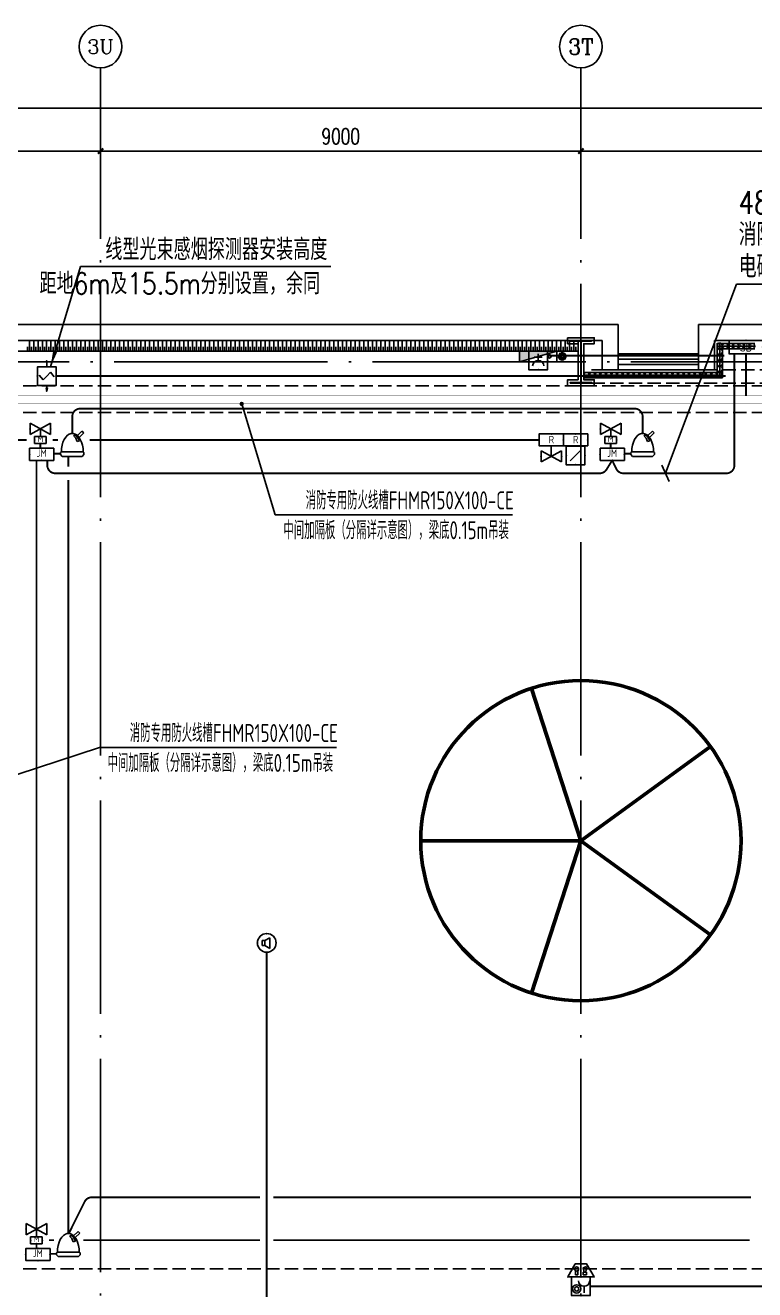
# Model space of a CAD drawing. Extents: x -1396510 to 1250330, y -1892470 to 1623980.
# Drawn here: x 656066 to 669732, y -1305463 to -1281770 of the extents above; entities that cross this region are included whole.
import ezdxf
from ezdxf.enums import TextEntityAlignment as Align

# ---------------------------------------------------------------- set-up
doc = ezdxf.new("R2010")
doc.units = 0
doc.header["$LTSCALE"] = 1000
doc.header["$MEASUREMENT"] = 0
for name, pattern in [('0_Grid$0$CONCEPT$0${ Gas Line }', [0]), ('DASH', [0.35, 0.25, -0.1]), ('DOTE', [2.42, 2, -0.2, 0.02, -0.2])]:
    doc.linetypes.add(name, pattern=pattern)
doc.layers.get('Defpoints').update_dxf_attribs({"color": 210})
for name, color, linetype in [('99平面图例外参$0$A-HATCH-2', 251, 'Continuous'), ('A-AXIS-D', 1, 'Continuous'), ('A-AXIS-DOTE', 14, 'DOTE'), ('A-HATCH-2', 251, 'Continuous'), ('A-HRAIL', 173, 'Continuous'), ('A-LIN-V', 9, 'Continuous'), ('A-SFCE', 30, 'Continuous'), ('A-WINDOW', 140, 'Continuous'), ('AS-COLN', 6, 'Continuous'), ('AS-WALL', 40, 'Continuous'), ('CABLETRAY_DIM', 3, 'Continuous'), ('CABLETRAY_FIRE', 1, 'DASH'), ('DIM-消防', 3, 'Continuous'), ('EQUIP-动力', 3, 'Continuous'), ('EQUIP-广播', 3, 'Continuous'), ('EQUIP-消防', 3, 'Continuous'), ('EQUIP-箱柜', 3, 'Continuous'), ('SB_ZF消火栓', 10, 'Continuous'), ('SB_ZF消火栓M', 10, 'Continuous'), ('SP-KDLA消防', 2, 'Continuous'), ('TEL_TEXT', 7, 'Continuous'), ('WIRE-照明', 1, 'Continuous'), ('建-窗', 4, 'Continuous')]:
    doc.layers.add(name, color=color, linetype=linetype)
doc.layers.add('A-云线2', color=3, linetype='Continuous', plot=False)
doc.layers.add('LG-ZF消防', color=1, linetype='Continuous', lineweight=60)
doc.styles.add('_TCH_AXIS', font='COMPLEX', dxfattribs={"bigfont": 'GBCBIG'})
doc.styles.add('_TCH_DIM_T3', font='SIMPLEX', dxfattribs={"width": 0.705882, "bigfont": 'GBCBIG'})
doc.styles.add('_TEL_ATTDEF', font='GBENOR', dxfattribs={"width": 0.8, "height": 3, "bigfont": 'GBCBIG'})
doc.styles.add('_TEL_DIM', font='SIMPLEX', dxfattribs={"width": 0.8, "height": 3.5, "bigfont": 'HZTXT'})
doc.styles.get("Standard").update_dxf_attribs({"font": 'gbenor.shx', "bigfont": 'gbcbig.shx'})
doc.styles.add('TG_LINETYPE', font='SIMPLEX', dxfattribs={"width": 0.8, "height": 3, "bigfont": 'HZTXT'})
doc.linetypes.add('TG_B', pattern='A,1,-0.3,["B",TG_LINETYPE,S=0.1,R=0,X=-0.25,Y=-0.15],0', length=1.3)
doc.linetypes.add('TG_H', pattern='A,1,-0.3,["H",TG_LINETYPE,S=0.1,R=0,X=-0.25,Y=-0.15],0', length=1.3)
doc.linetypes.add('TG_TV', pattern='A,1,-0.6,["TV",TG_LINETYPE,S=0.1,R=0,X=-0.6,Y=-0.15],0', length=1.6)
doc.linetypes.add('TG_XP', pattern='A,1,-0.3,["XP",TG_LINETYPE,S=0.1,R=0,X=-0.6,Y=-0.15],0', length=1.3)
doc.dimstyles.new('_TCH_ARCH&&100', dxfattribs={"dimtxt": 297.5, "dimasz": 100, "dimexe": 100, "dimexo": 100, "dimgap": 126.25, "dimtad": 1, "dimdec": 0, "dimzin": 0, "dimdsep": 46, "dimtxsty": '_TCH_DIM_T3', "dimblk": 'ARCHTICK', "dimcen": 0.09, "dimclrt": 7, "dimazin": 2, "dimtfac": 1, "dimtdec": 0, "dimtix": 1, "dimtmove": 2, "dimatfit": 3, "dimfxl": 0, "dimtolj": 1, "dimtzin": 0, "dimarcsym": 0})

# ---------------------------------------------------------------- blocks, each defined once
blk = doc.blocks.new('4324324')
at = {"layer": 'A-HATCH-2', "color": 8, "linetype": 'DASH'}
for p, q in [((-294754, 620270), (-135554, 620270)), ((-294754, 619770), (-135554, 619770)), ((-294754, 603720), (-128854, 603720))]:
    blk.add_line(p, q, dxfattribs=at)
blk = doc.blocks.new('w4324324')
at = {"layer": 'A-HATCH-2', "color": 0, "lineweight": 60}
for q in [(-1694760, 686605), (-1697614, 684532), (-1691907, 684532), (-1696524, 681178), (-1692997, 681178)]:
    blk.add_line((-1694760, 683605), q, dxfattribs=at)
blk.add_circle((-1694760, 683605), 3000, dxfattribs=at)
blk = doc.blocks.new('342343')
at = {"layer": 'A-LIN-V', "color": 8}
blk.add_blockref('w4324324', (1084560, 81556), dxfattribs=at)
blk = doc.blocks.new('w42343243')
at = {"layer": 'A-HATCH-2', "color": 8}
blk.add_lwpolyline([(-165104, 621070), (-164604, 621070), (-164604, 620958), (-164800, 620958), (-164800, 620282), (-164604, 620282), (-164604, 620170), (-165104, 620170), (-165104, 620282), (-164908, 620282), (-164908, 620958), (-165104, 620958)], close=True, dxfattribs=at)
at = {"layer": 'AS-COLN', "color": 3}
blk.add_lwpolyline([(-165054, 621020), (-164654, 621020), (-164654, 621008), (-164850, 621008), (-164850, 620232), (-164654, 620232), (-164654, 620220), (-165054, 620220), (-165054, 620232), (-164858, 620232), (-164858, 621008), (-165054, 621008)], close=True, dxfattribs=at)
blk = doc.blocks.new('42343')
at = {"layer": 'A-WINDOW'}
blk.add_blockref('w42343243', (-117000, 100), dxfattribs=at)
blk = doc.blocks.new('A$C5D961328')
at = {"layer": 'SB_ZF消火栓'}
blk.add_hatch(color=256, dxfattribs=at).paths.add_polyline_path([(0, 40), (700, 40), (700, 240)])
for p, q in [((700, 240), (0, 240)), ((0, 240), (0, 40)), ((700, 240), (0, 40)), ((700, 240), (700, 40)), ((0, 40), (700, 40))]:
    blk.add_line(p, q, dxfattribs=at)
at = {"layer": 'SB_ZF消火栓', "color": 1}
blk.add_circle((140, 140), 32.5, dxfattribs=at)
blk = doc.blocks.new('we42342343234')
at = {"layer": 'LG-ZF消防'}
blk.add_circle((-282204, 620820), 50, dxfattribs=at)
at = {"layer": 'SB_ZF消火栓M', "rotation": 180}
blk.add_blockref('A$C5D961328', (-282304, 620960), dxfattribs=at)
blk = doc.blocks.new('_ArchTick')
at = {"color": 0, "linetype": 'ByBlock', "const_width": 0.4}
blk.add_lwpolyline([(-0.5, -0.5), (0.5, 0.5)], dxfattribs=at)
blk = doc.blocks.new('*D5835')
at = {"layer": 'A-AXIS-D', "color": 0, "lineweight": -2, "transparency": 16777216}
for p, q in [((18000, 3190), (18000, 4048)), ((22000, 3190), (22000, 4048)), ((18000, 3948), (22000, 3948))]:
    blk.add_line(p, q, dxfattribs=at)
at = {"layer": 'Defpoints', "color": 0, "transparency": 16777216}
for p in [(22000, 3948), (18000, 3090), (22000, 3090)]:
    blk.add_point(p, dxfattribs=at)
at = {"layer": 'A-AXIS-D', "color": 0, "lineweight": -2, "transparency": 16777216, "xscale": 100, "yscale": 100, "zscale": 100, "rotation": 180}
blk.add_blockref('_ArchTick', (18000, 3948), dxfattribs=at)
at = {"layer": 'A-AXIS-D', "color": 0, "lineweight": -2, "transparency": 16777216, "xscale": 100, "yscale": 100, "zscale": 100}
blk.add_blockref('_ArchTick', (22000, 3948), dxfattribs=at)
at = {"layer": 'A-AXIS-D', "color": 7, "transparency": 16777216, "insert": (20000, 4223), "char_height": 297.5, "attachment_point": 5, "style": '_TCH_DIM_T3'}
blk.add_mtext('\\A1;4000', dxfattribs=at)
blk = doc.blocks.new('*D5836')
at = {"layer": 'A-AXIS-D', "color": 0, "lineweight": -2, "transparency": 16777216}
for p, q in [((22000, 3190), (22000, 4048)), ((31000, 3190), (31000, 4048)), ((22000, 3948), (31000, 3948))]:
    blk.add_line(p, q, dxfattribs=at)
at = {"layer": 'Defpoints', "color": 0, "transparency": 16777216}
for p in [(31000, 3948), (22000, 3090), (31000, 3090)]:
    blk.add_point(p, dxfattribs=at)
at = {"layer": 'A-AXIS-D', "color": 0, "lineweight": -2, "transparency": 16777216, "xscale": 100, "yscale": 100, "zscale": 100, "rotation": 180}
blk.add_blockref('_ArchTick', (22000, 3948), dxfattribs=at)
at = {"layer": 'A-AXIS-D', "color": 0, "lineweight": -2, "transparency": 16777216, "xscale": 100, "yscale": 100, "zscale": 100}
blk.add_blockref('_ArchTick', (31000, 3948), dxfattribs=at)
at = {"layer": 'A-AXIS-D', "color": 7, "transparency": 16777216, "insert": (26500, 4223), "char_height": 297.5, "attachment_point": 5, "style": '_TCH_DIM_T3'}
blk.add_mtext('\\A1;9000', dxfattribs=at)
blk = doc.blocks.new('*D5837')
at = {"layer": 'A-AXIS-D', "color": 0, "lineweight": -2, "transparency": 16777216}
for p, q in [((31000, 3190), (31000, 4048)), ((40000, 3190), (40000, 4048)), ((31000, 3948), (40000, 3948))]:
    blk.add_line(p, q, dxfattribs=at)
at = {"layer": 'Defpoints', "color": 0, "transparency": 16777216}
for p in [(40000, 3948), (31000, 3090), (40000, 3090)]:
    blk.add_point(p, dxfattribs=at)
at = {"layer": 'A-AXIS-D', "color": 0, "lineweight": -2, "transparency": 16777216, "xscale": 100, "yscale": 100, "zscale": 100, "rotation": 180}
blk.add_blockref('_ArchTick', (31000, 3948), dxfattribs=at)
at = {"layer": 'A-AXIS-D', "color": 0, "lineweight": -2, "transparency": 16777216, "xscale": 100, "yscale": 100, "zscale": 100}
blk.add_blockref('_ArchTick', (40000, 3948), dxfattribs=at)
at = {"layer": 'A-AXIS-D', "color": 7, "transparency": 16777216, "insert": (35500, 4223), "char_height": 297.5, "attachment_point": 5, "style": '_TCH_DIM_T3'}
blk.add_mtext('\\A1;9000', dxfattribs=at)
blk = doc.blocks.new('*D5855')
at = {"layer": 'A-AXIS-D', "color": 0, "lineweight": -2, "transparency": 16777216}
for p, q in [((-900, 3290), (-900, 4848)), ((-900, 4748), (184800, 4748)), ((184800, 3290), (184800, 4848))]:
    blk.add_line(p, q, dxfattribs=at)
at = {"layer": 'Defpoints', "color": 0, "transparency": 16777216}
for p in [(184800, 4748), (-900, 3190), (184800, 3190)]:
    blk.add_point(p, dxfattribs=at)
at = {"layer": 'A-AXIS-D', "color": 0, "lineweight": -2, "transparency": 16777216, "xscale": 100, "yscale": 100, "zscale": 100, "rotation": 180}
blk.add_blockref('_ArchTick', (-900, 4748), dxfattribs=at)
at = {"layer": 'A-AXIS-D', "color": 0, "lineweight": -2, "transparency": 16777216, "xscale": 100, "yscale": 100, "zscale": 100}
blk.add_blockref('_ArchTick', (184800, 4748), dxfattribs=at)
at = {"layer": 'A-AXIS-D', "color": 7, "transparency": 16777216, "insert": (91950, 5023), "char_height": 297.5, "attachment_point": 5, "style": '_TCH_DIM_T3'}
blk.add_mtext('\\A1;185700', dxfattribs=at)
blk = doc.blocks.new('WINDOW2DLIB$DYNSTYLE$00000005')
at = {"color": 0}
for points in [[(-0.5, 0.5), (-0.5, -0.5)], [(-0.5, 0.5), (0.5, 0.5)], [(0.5, -0.5), (0.5, 0.5)], [(0.5, 0.167), (-0.5, 0.167)], [(0.5, -0.167), (-0.5, -0.167)], [(-0.5, -0.5), (0.5, -0.5)]]:
    blk.add_lwpolyline(points, dxfattribs=at)
blk = doc.blocks.new('99平面图例外参$0$$LinePat$填挖边坡')
at = {"color": 0}
for p, q in [((0, 0), (0, -1500)), ((300, 0), (300, -600))]:
    blk.add_line(p, q, dxfattribs=at)
at = {"layer": 'Defpoints', "color": 0}
blk.add_point((600, 0), dxfattribs=at)
blk = doc.blocks.new('99平面图例外参$0$$LinePat$圆环')
for points in [[(0, 150), (300, 150)], [(0, 0), (300, 0)], [(0, -150), (300, -150)]]:
    blk.add_lwpolyline(points)
at = {"color": 0}
blk.add_circle((150, 0), 150, dxfattribs=at)
blk = doc.blocks.new('$equip$00002762')
for p, q in [((-0.5, 0), (-0.809, 0)), ((-0.5, 0.5), (-0.5, -0.5)), ((0.5, 0.5), (-0.5, 0.5)), ((-0.2, 0.2), (0.05, 0.4)), ((0, 0), (-0.2, 0.2)), ((0, 0), (0.2, -0.2)), ((0.5, -0.5), (0.5, 0.5)), ((0.809, 0), (0.5, 0)), ((-0.5, -0.5), (0.5, -0.5)), ((0.2, -0.2), (-0.05, -0.4))]:
    blk.add_line(p, q)
at = {"color": 0, "linetype": 'Continuous'}
for p, q in [((0.809, 0), (0.638, 0.041)), ((0.638, -0.039), (0.809, 0))]:
    blk.add_line(p, q, dxfattribs=at)
at = {"const_width": 0.0571}
for points in [[(-0.809, 0), (-0.5, 0)], [(-0.5, 0.5), (0.5, 0.5), (0.5, -0.5), (-0.5, -0.5), (-0.5, 0.5), (0.5, 0.5)], [(0.5, 0), (0.654, 0)]]:
    blk.add_lwpolyline(points, dxfattribs=at)
for p in [(-0.809, 0), (0, 0.5), (0.809, 0), (0, -0.5)]:
    blk.add_point(p)
blk.add_solid([(0.809, 0), (0.638, 0.041), (0.638, -0.039)])
at = {"color": 7, "flags": 1}
for tag, height, p in [('A', 0.00002, (0, 0)), ('B', 0.4, (0.755, -0.254))]:
    blk.add_attdef(tag, text='', height=height, dxfattribs=at).set_placement(p, align=Align.MIDDLE_CENTER)
blk = doc.blocks.new('$equip$00002656')
for p, q in [((-0.5, 1), (-0.5, 0)), ((0.5, 1), (-0.5, 1)), ((0.5, 0), (0.5, 1)), ((-0.5, 0), (0.5, 0)), ((-0.219, 0.331), (0.222, 0.331)), ((0, 0.5), (0, 0.15))]:
    blk.add_line(p, q)
at = {"const_width": 0.0571}
blk.add_lwpolyline([(-0.5, 1), (0.5, 1), (0.5, 0), (-0.5, 0), (-0.5, 1), (0.5, 1)], dxfattribs=at)
blk.add_arc((0, 0.8), 0.3, 180, 0)
for p in [(0, 1), (-0.5, 0.5), (0, 0), (0.5, 0.5)]:
    blk.add_point(p)
at = {"color": 7, "flags": 1}
for tag, height, p in [('A', 0.00002, (0, 0)), ('B', 0.4, (0.762, 0.292))]:
    blk.add_attdef(tag, text='', height=height, dxfattribs=at).set_placement(p, align=Align.MIDDLE_CENTER)
blk = doc.blocks.new('$equip$00002341')
for p, q in [((-0.241, 0.136), (-0.241, -0.144)), ((-0.241, 0.136), (-0.101, 0.136)), ((-0.101, 0.136), (0.167, 0.277)), ((-0.101, 0.136), (-0.101, -0.144)), ((0.167, 0.277), (0.167, -0.295)), ((-0.101, -0.144), (-0.241, -0.144)), ((0.167, -0.295), (-0.101, -0.144))]:
    blk.add_line(p, q)
at = {"const_width": 0.0571}
blk.add_lwpolyline([(-0.5, 0, -1), (0.5, 0, -1), (-0.5, 0, -1.463176)], format="xyb", dxfattribs=at)
blk.add_circle((0, 0), 0.5)
for p in [(-0.5, 0), (0, 0.5), (0.5, 0), (0, -0.5)]:
    blk.add_point(p)
at = {"color": 7, "style": '_TEL_DIM', "flags": 1}
blk.add_attdef('A', text='', height=0.00002, dxfattribs=at).set_placement((0, 0), align=Align.MIDDLE_CENTER)
blk = doc.blocks.new('$equip$00002655')
for p, q in [((-0.5, 1), (-0.5, 0)), ((0.5, 1), (-0.5, 1)), ((0.5, 0), (0.5, 1)), ((-0.5, 0), (0.5, 0)), ((-0.169, 0.5), (-0.169, 0.15))]:
    blk.add_line(p, q)
at = {"const_width": 0.0571}
blk.add_lwpolyline([(-0.5, 1), (0.5, 1), (0.5, 0), (-0.5, 0), (-0.5, 1), (0.5, 1)], dxfattribs=at)
for radius in [0.226, 0.113]:
    blk.add_circle((0.227, 0.36), radius)
blk.add_arc((-0.169, 0.8), 0.3, 180, 0)
for p in [(0, 1), (-0.5, 0.5), (0, 0), (0.5, 0.5)]:
    blk.add_point(p)
at = {"color": 7, "flags": 1}
for tag, height, p in [('A', 0.00002, (0, 0)), ('B', 0.4, (0.762, 0.292))]:
    blk.add_attdef(tag, text='', height=height, dxfattribs=at).set_placement(p, align=Align.MIDDLE_CENTER)
blk = doc.blocks.new('$equip$00002679')
for p, q in [((-0.3, 0.699), (-0.703, 0)), ((0.3, 0.699), (-0.3, 0.699)), ((0.3, 0.699), (-0.3, 0.699)), ((0, 0.699), (0, 0)), ((0.703, 0), (0.3, 0.699)), ((-0.703, 0), (0.703, 0)), ((-0.264, 0.249), (-0.304, 0.569)), ((-0.304, 0.569), (-0.128, 0.489)), ((-0.304, 0.249), (-0.304, 0.113)), ((-0.128, 0.249), (-0.304, 0.249)), ((-0.304, 0.113), (-0.128, 0.113)), ((-0.128, 0.489), (-0.168, 0.249)), ((-0.128, 0.113), (-0.128, 0.249)), ((0.174, 0.11), (0.174, 0.338)), ((0.294, 0.11), (0.174, 0.11)), ((0.294, 0.338), (0.294, 0.11))]:
    blk.add_line(p, q)
at = {"const_width": 0.0571}
for points in [[(-0.299, 0.699), (0.301, 0.699), (0.703, 0), (-0.702, 0), (-0.299, 0.699), (0.301, 0.699)], [(-0.3, 0.699), (0.3, 0.699), (0.703, 0), (-0.703, 0), (-0.3, 0.699), (0.3, 0.699)]]:
    blk.add_lwpolyline(points, dxfattribs=at)
blk.add_circle((0.234, 0.43), 0.111)
for p in [(0, 0.699), (-0.501, 0.349), (0, 0), (0.502, 0.349)]:
    blk.add_point(p)
at = {"color": 7, "flags": 1}
for tag, height, p in [('A', 0.00002, (0, 0)), ('B', 0.4, (0.961, 0.299))]:
    blk.add_attdef(tag, text='', height=height, dxfattribs=at).set_placement(p, align=Align.MIDDLE_CENTER)
blk = doc.blocks.new('$equip$00002773')
for p, q in [((0.65, 0.65), (-0.65, 0.65)), ((-0.65, 0.65), (-0.65, 0)), ((-0.65, 0), (0.65, 0)), ((0.65, 0), (0.65, 0.65))]:
    blk.add_line(p, q)
at = {"const_width": 0.04}
blk.add_lwpolyline([(-0.65, 0.65), (-0.65, 0), (0.65, 0), (0.65, 0.65), (-0.65, 0.65), (-0.65, 0)], dxfattribs=at)
for p in [(-0.65, 0.325), (0, 0.65), (0, 0), (0.65, 0.325)]:
    blk.add_point(p)
at = {"color": 7}
blk.add_attdef('$TEXT$', text='', height=0.4, dxfattribs=at).set_placement((0.006, 0.343), align=Align.MIDDLE_CENTER)
at = {"color": 7, "flags": 1}
for tag, p in [('A', (0, 0)), ('B', (0.905, 0.246))]:
    blk.add_attdef(tag, text='', height=0.4, dxfattribs=at).set_placement(p, align=Align.MIDDLE_CENTER)
blk = doc.blocks.new('$equip$00003146')
for p, q in [((-0.31, 0), (0.31, 0)), ((-0.31, -0.38), (-0.31, 0)), ((0.31, 0), (0.31, -0.38)), ((0.55, -0.49), (-0.55, -1.09)), ((-0.55, -0.49), (0.55, -1.09)), ((-0.55, -1.09), (-0.55, -0.49)), ((-0.31, -0.38), (0.31, -0.38)), ((0, -0.79), (0, -0.38)), ((0.55, -0.49), (0.55, -1.09))]:
    blk.add_line(p, q)
for p in [(0, 0), (-0.31, -0.19), (0.31, -0.19), (-0.55, -0.79), (0, -0.79), (0.55, -0.79)]:
    blk.add_point(p)
at = {"color": 7, "style": '_TEL_DIM'}
blk.add_attdef('$TEXT$', text='', height=0.3, dxfattribs=at).set_placement((0, -0.19), align=Align.MIDDLE_CENTER)
at = {"color": 7, "style": '_TEL_DIM', "flags": 1}
for tag in ['A', 'REMARK']:
    blk.add_attdef(tag, text='', height=0.00002, dxfattribs=at).set_placement((0, 0), align=Align.MIDDLE_CENTER)
blk = doc.blocks.new('A$C7E452847')
at = {"layer": 'SP-KDLA消防', "color": 0}
for p, q in [((-257, 0), (-300, -46)), ((-257, 0), (257, 0)), ((-300, -71), (-300, -46)), ((-300, -71), (-300, -95)), ((-280, -116), (-300, -95)), ((-280, -116), (280, -116)), ((-280, -116), (-276, -203)), ((-276, -203), (-261, -288)), ((-261, -288), (-238, -366)), ((238, -366), (261, -288)), ((257, 0), (300, -46)), ((261, -288), (276, -203)), ((276, -203), (280, -116)), ((280, -116), (300, -95)), ((300, -46), (300, -71)), ((300, -95), (300, -71)), ((-238, -366), (-207, -436)), ((-207, -436), (-169, -495)), ((-169, -495), (-125, -541)), ((-125, -541), (-77, -573)), ((-77, -573), (-26, -589)), ((-26, -589), (26, -589)), ((26, -589), (77, -573)), ((41, -515), (67, -493)), ((41, -515), (60, -550)), ((60, -550), (96, -526)), ((67, -493), (90, -463)), ((77, -573), (125, -541)), ((90, -463), (111, -425)), ((96, -526), (130, -491)), ((111, -425), (128, -381)), ((125, -541), (169, -495)), ((128, -381), (182, -396)), ((130, -491), (158, -448)), ((250, -646), (136, -532)), ((158, -448), (182, -396)), ((169, -495), (207, -436)), ((176, -486), (293, -603)), ((207, -436), (238, -366)), ((293, -603), (250, -646))]:
    blk.add_line(p, q, dxfattribs=at)
blk = doc.blocks.new('$equip$00002760')
for p, q in [((0.5, 0.5), (-0.5, 0.5)), ((-0.5, 0.5), (-0.5, -0.5)), ((-0.283, -0.283), (0.283, 0.283)), ((0.5, -0.5), (0.5, 0.5)), ((-0.5, -0.5), (0.5, -0.5))]:
    blk.add_line(p, q)
at = {"const_width": 0.0571}
blk.add_lwpolyline([(-0.5, 0.5), (0.5, 0.5), (0.5, -0.5), (-0.5, -0.5), (-0.5, 0.5), (0.5, 0.5)], dxfattribs=at)
for p in [(-0.5, 0), (0, 0.5), (0.5, 0), (0, -0.5)]:
    blk.add_point(p)
blk.add_solid([(0.283, 0.283), (0.075, 0.124), (0.124, 0.075)])
at = {"color": 7, "flags": 1}
for tag, height, p in [('A', 0.00002, (0, 0)), ('B', 0.4, (0.755, -0.254))]:
    blk.add_attdef(tag, text='', height=height, dxfattribs=at).set_placement(p, align=Align.MIDDLE_CENTER)
blk = doc.blocks.new('$equip$00002794')
for p, q in [((0, -0.552), (0, 0)), ((0, 0), (0.229, 0)), ((-0.55, -0.852), (-0.55, -0.252)), ((-0.55, -0.252), (0.55, -0.852)), ((0.55, -0.252), (-0.55, -0.852)), ((0.55, -0.252), (0.55, -0.852))]:
    blk.add_line(p, q)
for p in [(-0.55, -0.552), (0, -0.552), (0.55, -0.552)]:
    blk.add_point(p)
at = {"color": 7, "flags": 1}
for tag, height, p in [('A', 0.00002, (0, 0)), ('B', 0.4, (0.805, -0.606))]:
    blk.add_attdef(tag, text='', height=height, dxfattribs=at).set_placement(p, align=Align.MIDDLE_CENTER)
blk = doc.blocks.new('$equip$00002708')
for p, q in [((-0.75, 0.6), (-0.75, 0)), ((0.75, 0.6), (-0.75, 0.6)), ((0.75, 0), (0.75, 0.6)), ((-0.75, 0), (0.75, 0))]:
    blk.add_line(p, q)
at = {"const_width": 0.0571}
blk.add_lwpolyline([(-0.75, 0.6), (-0.75, 0), (0.75, 0), (0.75, 0.6), (-0.75, 0.6), (-0.75, 0)], dxfattribs=at)
for p in [(0, 0.6), (-0.75, 0.3), (0, 0), (0.75, 0.3)]:
    blk.add_point(p)
at = {"color": 7, "style": '_TEL_DIM'}
blk.add_attdef('$TEXT$', text='', height=0.4, dxfattribs=at).set_placement((0, 0.3), align=Align.MIDDLE_CENTER)
at = {"color": 7, "style": '_TEL_DIM', "flags": 1}
for tag in ['REMARK', 'A']:
    blk.add_attdef(tag, text='', height=0.4, dxfattribs=at).set_placement((0, 0), align=Align.MIDDLE_CENTER)
blk = doc.blocks.new('世赫3#厂房一层0821')
at = {"layer": 'A-AXIS-D'}
for centre in [(22000, 5904), (31000, 5904)]:
    blk.add_circle(centre, 400, dxfattribs=at)
at = {"layer": 'A-AXIS-DOTE', "color": 8, "ltscale": 2}
for p, q in [((22000, -79980), (22000, 5500)), ((31000, -79980), (31000, 5500)), ((190814.2, 0), (-5155.8, 0))]:
    blk.add_line(p, q, dxfattribs=at)
at = {"layer": 'A-LIN-V'}
blk.add_line((30946, 200.1), (18100, 200.1), dxfattribs=at)
at = {"layer": 'A-SFCE', "color": 2, "linetype": 'DASH'}
for p, q in [((39850, -149.9), (31150, -149.9)), ((39850, -399.9), (31150, -399.9))]:
    blk.add_line(p, q, dxfattribs=at)
at = {"layer": 'AS-WALL'}
for p, q in [((31700, 700.1), (17750, 700.1)), ((31700, 150), (31700, 700.1)), ((33200, 700), (33350, 700)), ((33200, 700), (33200, 400)), ((35500, 700.1), (33350, 700.1)), ((17750, 400.1), (31400, 400.1)), ((31400, -150), (31400, 400.1)), ((33200, 400), (33200, 400)), ((33200, 150), (33200, 400)), ((33500, 400.1), (35500, 400.1)), ((33500, -150), (33500, 400.1)), ((31700, -150), (31700, 150)), ((33200, 150), (33200, -150)), ((31400, -150), (31700, -150)), ((33200, -150), (33500, -150))]:
    blk.add_line(p, q, dxfattribs=at)
at = {"layer": '99平面图例外参$0$A-HATCH-2', "color": 203, "xscale": 0.1338124999985388, "yscale": 0.1333333333333333, "zscale": 0.1333333333333333, "rotation": 179.9999999990436}
for p in [(20669.2, 200.1), (20749.5, 200.1), (20829.8, 200.1), (20910.1, 200.1), (20990.4, 200.1), (21070.6, 200.1), (21150.9, 200.1), (21231.2, 200.1), (21311.5, 200.1), (21391.8, 200.1), (21472.1, 200.1), (21552.4, 200.1), (21632.7, 200.1), (21712.9, 200.1), (21793.2, 200.1), (21873.5, 200.1), (21953.8, 200.1), (22034.1, 200.1), (22114.4, 200.1), (22194.7, 200.1), (22275, 200.1), (22355.2, 200.1), (22435.5, 200.1), (22515.8, 200.1), (22596.1, 200.1), (22676.4, 200.1), (22756.7, 200.1), (22837, 200.1), (22917.3, 200.1), (22997.5, 200.1), (23077.8, 200.1), (23158.1, 200.1), (23238.4, 200.1), (23318.7, 200.1), (23399, 200.1), (23479.3, 200.1), (23559.6, 200.1), (23639.8, 200.1), (23720.1, 200.1), (23800.4, 200.1), (23880.7, 200.1), (23961, 200.1), (24041.3, 200.1), (24121.6, 200.1), (24201.9, 200.1), (24282.1, 200.1), (24362.4, 200.1), (24442.7, 200.1), (24523, 200.1), (24603.3, 200.1), (24683.6, 200.1), (24763.9, 200.1), (24844.2, 200.1), (24924.4, 200.1), (25004.7, 200.1), (25085, 200.1), (25165.3, 200.1), (25245.6, 200.1), (25325.9, 200.1), (25406.2, 200.1), (25486.5, 200.1), (25566.7, 200.1), (25647, 200.1), (25727.3, 200.1), (25807.6, 200.1), (25887.9, 200.1), (25968.2, 200.1), (26048.5, 200.1), (26128.8, 200.1), (26209, 200.1), (26289.3, 200.1), (26369.6, 200.1), (26449.9, 200.1), (26530.2, 200.1), (26610.5, 200.1), (26690.8, 200.1), (26771.1, 200.1), (26851.3, 200.1), (26931.6, 200.1), (27011.9, 200.1), (27092.2, 200.1), (27172.5, 200.1), (27252.8, 200.1), (27333.1, 200.1), (27413.4, 200.1), (27493.6, 200.1), (27573.9, 200.1), (27654.2, 200.1), (27734.5, 200.1), (27814.8, 200.1), (27895.1, 200.1), (27975.4, 200.1), (28055.7, 200.1), (28135.9, 200.1), (28216.2, 200.1), (28296.5, 200.1), (28376.8, 200.1), (28457.1, 200.1), (28537.4, 200.1), (28617.7, 200.1), (28698, 200.1), (28778.2, 200.1), (28858.5, 200.1), (28938.8, 200.1), (29019.1, 200.1), (29099.4, 200.1), (29179.7, 200.1), (29260, 200.1), (29340.3, 200.1), (29420.5, 200.1), (29500.8, 200.1), (29581.1, 200.1), (29661.4, 200.1), (29741.7, 200.1), (29822, 200.1), (29902.3, 200.1), (29982.6, 200.1), (30062.8, 200.1), (30143.1, 200.1), (30223.4, 200.1), (30303.7, 200.1), (30384, 200.1), (30464.3, 200.1), (30544.6, 200.1), (30624.9, 200.1), (30705.1, 200.1), (30785.4, 200.1), (30865.7, 200.1), (30946, 200.1)]:
    blk.add_blockref('99平面图例外参$0$$LinePat$填挖边坡', p, dxfattribs=at)
at = {"layer": 'A-HRAIL', "yscale": 0.3333333333111111, "zscale": 0.3333333333111111}
for p, xscale, rotation in [((33600, 241.6), -0.3611111226889233, 270), ((33650.8, 293.9), -0.3361633151507422, 359.9999999997964), ((33600, 133.3), -0.3611111226889233, 270), ((33751.7, 293.9), -0.3361633151507422, 359.9999999997964), ((33852.5, 293.9), -0.3361633151507422, 359.9999999997964), ((33953.4, 293.9), -0.3361633151507422, 359.9999999997964), ((34054.2, 293.9), -0.3361633151507422, 359.9999999997964), ((34155.1, 293.9), -0.3361633151507422, 359.9999999997964), ((34255.9, 293.9), -0.3361633151507422, 359.9999999997964), ((33600, 24.9), -0.3611111226889233, 270), ((33600, -83.4), -0.3611111226889233, 270), ((33600, -191.7), -0.3611111226889233, 270), ((33600, -300.1), -0.3611111226889233, 270)]:
    blk.add_blockref('99平面图例外参$0$$LinePat$圆环', p, dxfattribs=dict(at, xscale=xscale, rotation=rotation))
at = {"layer": 'A-HRAIL', "xscale": -0.3461333288160676, "yscale": 0.3333333333111111, "zscale": 0.3333333333111111}
for p in [(31157.8, -250.1), (31261.7, -250.1), (31365.5, -250.1), (31469.4, -250.1), (31573.2, -250.1), (31677, -250.1), (31780.9, -250.1), (31884.7, -250.1), (31988.6, -250.1), (32092.4, -250.1), (32196.2, -250.1), (32300.1, -250.1), (32403.9, -250.1), (32507.8, -250.1), (32611.6, -250.1), (32715.4, -250.1), (32819.3, -250.1), (32923.1, -250.1), (33027, -250.1), (33130.8, -250.1), (33234.6, -250.1), (33338.5, -250.1), (33442.3, -250.1), (33546.2, -250.1), (33650, -250.1)]:
    blk.add_blockref('99平面图例外参$0$$LinePat$圆环', p, dxfattribs=at)
at = {"layer": 'A-LIN-V', "color": 8, "rotation": 90}
blk.add_blockref('342343', (796160.7, 601225), dxfattribs=at)
at = {"layer": 'A-WINDOW'}
for name in ['42343', '4324324']:
    blk.add_blockref(name, (312854.2, -620720), dxfattribs=at)
at = {"layer": 'SB_ZF消火栓'}
blk.add_blockref('we42342343234', (312854.2, -620720), dxfattribs=at)
at = {"layer": '建-窗', "xscale": -1500, "yscale": 300, "zscale": 300, "rotation": 179.9999999999555}
blk.add_blockref('WINDOW2DLIB$DYNSTYLE$00000005', (32450, 0), dxfattribs=at)
at = {"layer": 'A-AXIS-D', "color": 7, "style": '_TCH_AXIS'}
for s, height, p, p2 in [('3U', 265.5, (21753.5, 5771.2), (22246.5, 5771.2)), ('3T', 294.28, (30761.8, 5756.8), (31238.2, 5756.8))]:
    blk.add_text(s, height=height, dxfattribs=at).set_placement(p, p2, align=Align.FIT)
at = {"layer": 'A-AXIS-D'}
for base, p1, p2, picture, middle in [((184800, 4747.8), (-900, 3189.8), (184800, 3189.8), '*D5855', (91950, 5022.8)), ((22000, 3947.8), (18000, 3089.8), (22000, 3089.8), '*D5835', (20000, 4222.8)), ((31000, 3947.8), (22000, 3089.8), (31000, 3089.8), '*D5836', (26500, 4222.8)), ((40000, 3947.8), (31000, 3089.8), (40000, 3089.8), '*D5837', (35500, 4222.8))]:
    dim = blk.add_linear_dim(base=base, p1=p1, p2=p2, angle=0, dimstyle='_TCH_ARCH&&100', dxfattribs=at)
    dim.commit()
    dim.dimension.update_dxf_attribs({"geometry": picture, "text_midpoint": middle, "dimtype": 161})

msp = doc.modelspace()

# ---------------------------------------------------------------- linework, layer by layer
at = {"layer": 'CABLETRAY_DIM', "linetype": '0_Grid$0$CONCEPT$0${ Gas Line }'}
for p, q in [((660120, -1288864.8), (660750, -1290945.2)), ((660750, -1290945.2), (665192.9, -1290945.2)), ((653824.8, -1296490), (657455.8, -1295305.2)), ((657455.8, -1295305.2), (661898.7, -1295305.2))]:
    msp.add_line(p, q, dxfattribs=at)
at = {"layer": 'CABLETRAY_DIM', "linetype": '0_Grid$0$CONCEPT$0${ Gas Line }', "const_width": 40}
msp.add_lwpolyline([(660114.2, -1288845.7, 1), (660125.8, -1288884, 1)], format="xyb", close=True, dxfattribs=at)
at = {"layer": 'CABLETRAY_FIRE', "const_width": 7.5}
for points in [[(654074.8, -1288714.8), (812493.6, -1288714.8)], [(812493.6, -1288864.8), (654074.8, -1288864.8)]]:
    msp.add_lwpolyline(points, dxfattribs=at)
at = {"layer": 'DIM-消防'}
for p, q in [((656540, -1288167.4), (657100, -1286290)), ((657100, -1286290), (661790, -1286290))]:
    msp.add_line(p, q, dxfattribs=at)
msp.add_lwpolyline([(656540, -1288167.4, 0, 80, 0), (656625.8, -1287879.9, 0, 0, 0)], format="xyseb", dxfattribs=at)
at = {"layer": 'TEL_TEXT'}
for p, q in [((669391.9, -1286620.4), (668060, -1290165.4)), ((669391.9, -1286620.4), (676796.3, -1286620.4)), ((668130, -1290317.2), (667990, -1290013.5))]:
    msp.add_line(p, q, dxfattribs=at)
at = {"layer": 'WIRE-照明', "linetype": 'Continuous', "const_width": 35}
for points in [[(669351.5, -1290015.4), (669351.5, -1287926)], [(665850.8, -1287960.5), (669165.1, -1287960.5)], [(656643.9, -1288342.4), (669184.7, -1288342.4)], [(655916.9, -1289539.1), (656090.7, -1289539.1)], [(656348.5, -1289608.4), (656348.5, -1289695.5)], [(656578.5, -1289539.1), (656681.8, -1289539.1)], [(657272.8, -1289539.1), (665693.3, -1289539.1)], [(667034.8, -1289608.4), (667034.8, -1289695.5)], [(656603, -1289795.6), (656727, -1289795.6)], [(667289.3, -1289795.6), (667413.4, -1289795.6)], [(656275, -1304326.5), (656275, -1289923)], [(656478.4, -1289923), (656478.4, -1290015.4)], [(666955.1, -1290094.6), (667061.8, -1289923)], [(667061.8, -1289923), (667138.2, -1290080.7)], [(656628.4, -1290165.4), (666827.7, -1290165.4)], [(667273.2, -1290165.4), (669201.5, -1290165.4)], [(656513.3, -1304533.8), (656601.2, -1304533.8)], [(657155.9, -1304533.8), (660465, -1304533.8)], [(660715, -1304533.8), (669638.2, -1304533.8)], [(656275, -1304603), (656275, -1304690.2)], [(656529.6, -1304790.3), (656653.6, -1304790.3)]]:
    msp.add_lwpolyline(points, dxfattribs=at)
at = {"layer": 'WIRE-照明', "linetype": 'TG_XP', "ltscale": 0.5, "const_width": 35}
msp.add_lwpolyline([(669567.5, -1288714.8), (669567.5, -1287926)], dxfattribs=at)
at = {"layer": 'WIRE-照明', "color": 1, "linetype": 'TG_TV', "ltscale": 0.7, "const_width": 35}
for points in [[(657096, -1288952.8, 0.4142136), (656946, -1289102.8)], [(667632.4, -1289102.8, 0.4142136), (667482.4, -1288952.8)], [(657312, -1303731.4, 0.2844415), (657177.7, -1303814.5)]]:
    msp.add_lwpolyline(points, format="xyb", dxfattribs=at)
for points in [[(656946, -1289417.5), (656946, -1289102.8)], [(657096, -1288952.8), (667482.4, -1288952.8)], [(667632.4, -1289417.5), (667632.4, -1289102.8)], [(656872.6, -1290040.4), (656872.6, -1289847.2)], [(656872.6, -1304412.1), (656872.6, -1290290.4)], [(656879.9, -1304412.1), (657177.7, -1303814.5)], [(657312, -1303731.4), (660465, -1303731.4)], [(660715, -1303731.4), (669664.3, -1303731.4)]]:
    msp.add_lwpolyline(points, dxfattribs=at)
at = {"layer": 'WIRE-照明', "linetype": 'Continuous', "const_width": 35}
for points in [[(656478.4, -1290015.4, 0.4142136), (656628.4, -1290165.4)], [(667138.2, -1290080.7, 0.2875649), (667273.2, -1290165.4)], [(669201.5, -1290165.4, 0.4142136), (669351.5, -1290015.4)], [(666827.7, -1290165.4, 0.2591592), (666955.1, -1290094.6)]]:
    msp.add_lwpolyline(points, format="xyb", dxfattribs=at)
at = {"layer": 'WIRE-照明', "color": 2, "linetype": 'TG_B', "ltscale": 0.7, "const_width": 35}
msp.add_lwpolyline([(660590, -1305799), (660590, -1299139)], dxfattribs=at)
at = {"layer": 'WIRE-照明', "color": 6, "linetype": 'TG_H', "ltscale": 0.7, "const_width": 35}
msp.add_lwpolyline([(666650.8, -1305399), (702300.8, -1305399)], dxfattribs=at)

# ---------------------------------------------------------------- block references
at = {"layer": 'A-云线2'}
msp.add_blockref('世赫3#厂房一层0821', (635475.8, -1288074), dxfattribs=at)
at = {"layer": 'EQUIP-动力'}
ref = msp.add_blockref('$equip$00003146', (656348.5, -1289608.4), dxfattribs=dict(at, xscale=349.9999999999999, yscale=349.9999999999999, zscale=349.9999999999999, rotation=179.999999793739))
ref.add_attrib('$TEXT$', 'M', dxfattribs={"layer": '0', "color": 7, "height": 105, "rotation": 0.00003, "style": '_TEL_ATTDEF'}).set_placement((656348.5, -1289524.4), align=Align.MIDDLE_CENTER)
ref = msp.add_blockref('$equip$00003146', (667034.8, -1289608.4), dxfattribs=dict(at, xscale=349.9999999999999, yscale=349.9999999999999, zscale=349.9999999999999, rotation=179.999999793739))
ref.add_attrib('$TEXT$', 'M', dxfattribs={"layer": '0', "color": 7, "height": 105, "rotation": 0.00003, "style": '_TEL_ATTDEF'}).set_placement((667034.8, -1289524.4), align=Align.MIDDLE_CENTER)
ref = msp.add_blockref('$equip$00003146', (656275, -1304603), dxfattribs=dict(at, xscale=349.9999999999999, yscale=349.9999999999999, zscale=349.9999999999999, rotation=179.999999793739))
ref.add_attrib('$TEXT$', 'M', dxfattribs={"layer": '0', "color": 7, "height": 105, "rotation": 0.00003, "style": '_TEL_ATTDEF'}).set_placement((656275, -1304519), align=Align.MIDDLE_CENTER)
at = {"layer": 'EQUIP-广播', "xscale": 350, "yscale": 350, "zscale": 350}
msp.add_blockref('$equip$00002341', (660590, -1298964), dxfattribs=at)
at = {"layer": 'EQUIP-消防', "xscale": 350, "yscale": 350, "zscale": 350}
for name, p, rotation in [('$equip$00002656', (665675.8, -1287873.9), 180), ('$equip$00002762', (656468.9, -1288342.4), 270)]:
    msp.add_blockref(name, p, dxfattribs=dict(at, rotation=rotation))
at = {"layer": 'EQUIP-消防', "linetype": 'ByBlock'}
ref = msp.add_blockref('$equip$00002773', (665920.8, -1289652.9), dxfattribs=dict(at, xscale=349.9999999999999, yscale=349.9999999999999, zscale=349.9999999999999, rotation=359.9999999660355))
ref.add_attrib('$TEXT$', 'R', dxfattribs={"layer": '0', "color": 7, "height": 140, "rotation": 0.00001, "style": '_TEL_ATTDEF'}).set_placement((665923, -1289532.8), align=Align.MIDDLE_CENTER)
ref = msp.add_blockref('$equip$00002773', (666375.8, -1289652.9), dxfattribs=dict(at, xscale=349.9999999999999, yscale=349.9999999999999, zscale=349.9999999999999, rotation=359.9999999660355))
ref.add_attrib('$TEXT$', 'R', dxfattribs={"layer": '0', "color": 7, "height": 140, "rotation": 0.00001, "style": '_TEL_ATTDEF'}).set_placement((666378, -1289532.8), align=Align.MIDDLE_CENTER)
at = {"layer": 'EQUIP-消防'}
ref = msp.add_blockref('$equip$00002773', (656375.5, -1289695.5), dxfattribs=dict(at, xscale=349.9999999999999, yscale=349.9999999999999, zscale=349.9999999999999, rotation=179.9999998878643))
ref.add_attrib('$TEXT$', 'JM', dxfattribs={"layer": '0', "color": 7, "height": 140, "style": '_TEL_ATTDEF'}).set_placement((656373.3, -1289787.4), align=Align.MIDDLE_CENTER)
at = {"layer": 'EQUIP-消防', "linetype": 'ByBlock', "xscale": 349.9999999999999, "yscale": 349.9999999999999, "zscale": 349.9999999999999, "rotation": 359.9999999660355}
for name, p in [('$equip$00002794', (665920.8, -1289652.9)), ('$equip$00002760', (666375.8, -1289829.1))]:
    msp.add_blockref(name, p, dxfattribs=at)
at = {"layer": 'EQUIP-消防'}
ref = msp.add_blockref('$equip$00002773', (667061.8, -1289695.5), dxfattribs=dict(at, xscale=349.9999999999999, yscale=349.9999999999999, zscale=349.9999999999999, rotation=179.9999998878643))
ref.add_attrib('$TEXT$', 'JM', dxfattribs={"layer": '0', "color": 7, "height": 140, "style": '_TEL_ATTDEF'}).set_placement((667059.7, -1289787.4), align=Align.MIDDLE_CENTER)
ref = msp.add_blockref('$equip$00002773', (656302.1, -1304690.2), dxfattribs=dict(at, xscale=349.9999999999999, yscale=349.9999999999999, zscale=349.9999999999999, rotation=179.9999998878643))
ref.add_attrib('$TEXT$', 'JM', dxfattribs={"layer": '0', "color": 7, "height": 140, "style": '_TEL_ATTDEF'}).set_placement((656299.9, -1304782), align=Align.MIDDLE_CENTER)
at = {"layer": 'EQUIP-消防', "xscale": -350, "yscale": 350, "zscale": 350}
for name, p in [('$equip$00002679', (666475.8, -1305224)), ('$equip$00002655', (666475.8, -1305574))]:
    msp.add_blockref(name, p, dxfattribs=at)
at = {"layer": 'EQUIP-箱柜'}
ref = msp.add_blockref('$equip$00002708', (669567.5, -1287926), dxfattribs=dict(at, xscale=420.0000000000001, yscale=420.0000000000001, zscale=420.0000000000001, rotation=1.12135390204662e-07))
ref.add_attrib('$TEXT$', 'SD', dxfattribs={"layer": '0', "color": 7, "height": 168, "style": '_TEL_ATTDEF'}).set_placement((669567.5, -1287800), align=Align.MIDDLE_CENTER)
at = {"layer": 'SP-KDLA消防', "color": 3, "xscale": -0.7299999999999998, "yscale": 0.7299999999999998, "zscale": 0.7299999999999998, "rotation": 180}
for p in [(656946, -1289847.2), (667632.4, -1289847.2), (656872.6, -1304841.9)]:
    msp.add_blockref('A$C7E452847', p, dxfattribs=at)

# ---------------------------------------------------------------- texts
at = {"layer": 'CABLETRAY_DIM', "color": 7, "linetype": '0_Grid$0$CONCEPT$0${ Gas Line }', "style": '_TEL_ATTDEF', "width": 0.8}
for s, p in [('消防专用防火线槽FHMR150X100-CE', (661319.1, -1290840.2)), ('中间加隔板（分隔详示意图），梁底0.15m吊装', (660902.1, -1291400.2)), ('消防专用防火线槽FHMR150X100-CE', (658024.9, -1295200.2)), ('中间加隔板（分隔详示意图），梁底0.15m吊装', (657607.9, -1295760.2))]:
    msp.add_text(s, height=337.589, dxfattribs=at).set_placement(p)
at = {"layer": 'DIM-消防', "color": 7, "style": '_TEL_DIM', "width": 0.8}
for s, p in [('线型光束感烟探测器安装高度', (657565.4, -1286170)), ('距地6m及15.5m分别设置，余同', (656333.4, -1286810))]:
    msp.add_text(s, height=400, dxfattribs=at).set_placement(p)
at = {"layer": 'TEL_TEXT', "style": '_TEL_DIM', "width": 0.8}
for s, p in [('485通信线:ZN-RVSP-2x1.5-JDG20-WC.CC', (669431.6, -1285300.4)), ('消防水炮电源线:ZN-YJV-3X2.5-JDG25-WC.CC', (669431.6, -1285900.4)), ('电磁阀电源线:ZN-YJV-3X2.5-JDG25-WC.CC', (669431.6, -1286500.4))]:
    msp.add_text(s, height=420, rotation=0, dxfattribs=at).set_placement(p)

doc.saveas('drawing.dxf')
